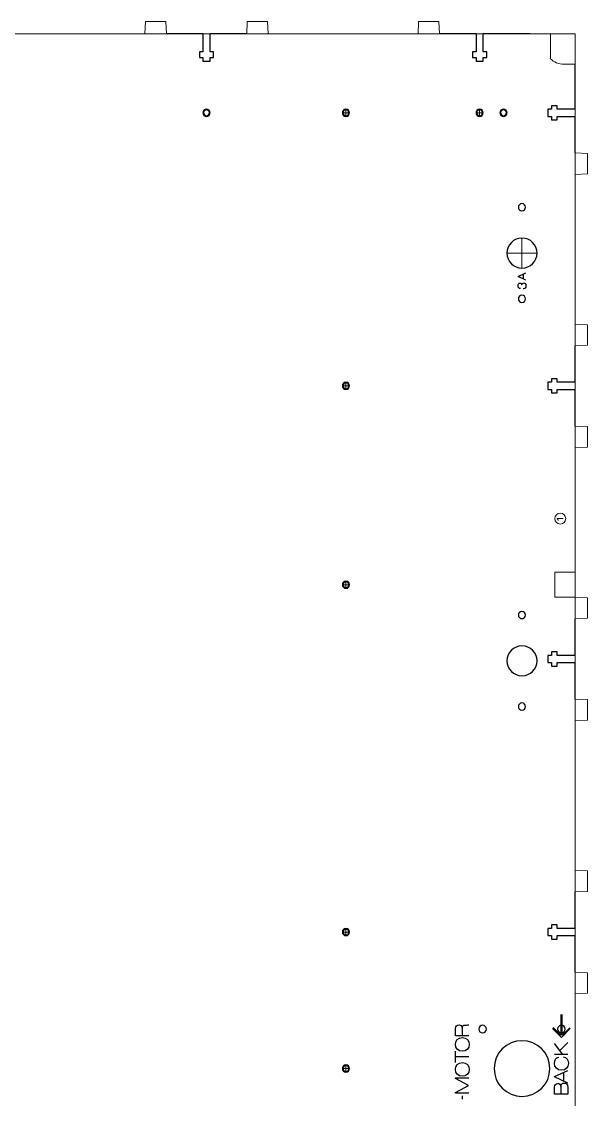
# Model space of a CAD drawing. Header units: millimetres. Extents: x 28 to 1378, y 89 to 912.
# Drawn here: x 644.3 to 866.7, y 488.3 to 912 of the extents above; entities that cross this region are included whole.
import ezdxf

# ---------------------------------------------------------------- set-up
doc = ezdxf.new("R2010")
doc.units = ezdxf.units.MM
for name, color, linetype, true_color in [('CHANGED_PARTS', 3, 'Continuous', 0x00ff00), ('CUTS', 1, 'Continuous', 0xff0000), ('ORIGIONAL_PARTS_THAT_WERE_', 6, 'Continuous', 0xff00ff), ('TEXT', 5, 'Continuous', 0x0000ff)]:
    doc.layers.add(name, color=color, linetype=linetype, true_color=true_color)
for name, color, linetype, lineweight, true_color in [('New Bottom board', 1, 'Continuous', 0, 0xff0000), ('New Bottom Board Text', 5, 'Continuous', 0, 0x0000ff), ('New Right B Arm', 1, 'Continuous', 0, 0xff0000), ('Referance lines', 2, 'Continuous', 0, 0xffff00)]:
    doc.layers.add(name, color=color, linetype=linetype, lineweight=lineweight, true_color=true_color)

msp = doc.modelspace()

# ---------------------------------------------------------------- linework, layer by layer
at = {"layer": 'CHANGED_PARTS'}
for p, q in [((715.58, 907.11), (701.21, 907.11)), ((715.58, 907.11), (715.58, 900.09)), ((718.38, 900.09), (718.38, 907.11)), ((732.78, 907.11), (718.38, 907.11)), ((822.92, 907.11), (808.55, 907.11)), ((822.92, 907.11), (822.92, 900.09)), ((825.72, 900.09), (825.72, 907.11)), ((844.22, 907.11), (825.72, 907.11)), ((715.58, 900.09), (714.18, 900.09)), ((714.18, 900.09), (714.18, 897.89)), ((719.78, 900.09), (718.38, 900.09)), ((719.78, 897.89), (719.78, 900.09)), ((822.92, 900.09), (821.52, 900.09)), ((821.52, 900.09), (821.52, 897.89)), ((827.12, 900.09), (825.72, 900.09)), ((827.12, 897.89), (827.12, 900.09)), ((714.18, 897.89), (715.58, 897.89)), ((715.58, 897.89), (715.58, 896.45)), ((715.58, 896.45), (718.38, 896.45)), ((718.38, 896.45), (718.38, 897.89)), ((718.38, 897.89), (719.78, 897.89)), ((821.52, 897.89), (822.92, 897.89)), ((822.92, 897.89), (822.92, 896.45)), ((822.92, 896.45), (825.72, 896.45)), ((825.72, 896.45), (825.72, 897.89)), ((825.72, 897.89), (827.12, 897.89)), ((861.81, 877.52), (861.81, 895.21)), ((852.59, 877.52), (851.15, 877.52)), ((851.15, 877.52), (851.15, 874.72)), ((852.59, 878.92), (852.59, 877.52)), ((854.79, 878.92), (852.59, 878.92)), ((854.79, 877.52), (854.79, 878.92)), ((861.81, 877.52), (854.79, 877.52)), ((851.15, 874.72), (852.59, 874.72)), ((852.59, 874.72), (852.59, 873.32)), ((852.59, 873.32), (854.79, 873.32)), ((854.79, 873.32), (854.79, 874.72)), ((854.79, 874.72), (861.81, 874.72)), ((861.81, 860.32), (861.81, 874.72)), ((861.81, 770.18), (861.81, 784.56)), ((854.79, 771.58), (852.59, 771.58)), ((852.59, 771.58), (852.59, 770.18)), ((854.79, 770.18), (854.79, 771.58)), ((852.59, 770.18), (851.15, 770.18)), ((851.15, 770.18), (851.15, 767.38)), ((851.15, 767.38), (852.59, 767.38)), ((852.59, 767.38), (852.59, 765.98)), ((861.81, 770.18), (854.79, 770.18)), ((854.79, 765.98), (854.79, 767.38)), ((854.79, 767.38), (861.81, 767.38)), ((861.81, 752.98), (861.81, 767.38)), ((852.59, 765.98), (854.79, 765.98)), ((861.81, 662.84), (861.81, 677.22)), ((852.59, 662.84), (851.15, 662.84)), ((851.15, 662.84), (851.15, 660.04)), ((854.79, 664.24), (852.59, 664.24)), ((852.59, 664.24), (852.59, 662.84)), ((854.79, 662.84), (854.79, 664.24)), ((861.81, 662.84), (854.79, 662.84)), ((851.15, 660.04), (852.59, 660.04)), ((852.59, 660.04), (852.59, 658.64)), ((852.59, 658.64), (854.79, 658.64)), ((854.79, 658.64), (854.79, 660.04)), ((854.79, 660.04), (861.81, 660.04)), ((861.81, 645.64), (861.81, 660.04)), ((861.81, 555.5), (861.81, 569.88)), ((852.59, 555.5), (851.15, 555.5)), ((851.15, 555.5), (851.15, 552.7)), ((854.79, 556.9), (852.59, 556.9)), ((852.59, 556.9), (852.59, 555.5)), ((854.79, 555.5), (854.79, 556.9)), ((861.81, 555.5), (854.79, 555.5)), ((851.15, 552.7), (852.59, 552.7)), ((852.59, 552.7), (852.59, 551.3)), ((852.59, 551.3), (854.79, 551.3)), ((854.79, 551.3), (854.79, 552.7)), ((854.79, 552.7), (861.81, 552.7)), ((861.81, 538.3), (861.81, 552.7))]:
    msp.add_line(p, q, dxfattribs=at)
at = {"layer": 'CHANGED_PARTS', "color": 3, "true_color": 0x00ff00}
for points in [[(716.98, 877.55), (716.2, 877.55), (715.56, 876.91), (715.56, 876.12)], [(718.41, 876.12), (718.41, 876.91), (717.77, 877.55), (716.98, 877.55)], [(771.8, 877.55), (771.01, 877.55), (770.38, 876.91), (770.38, 876.12)], [(773.23, 876.12), (773.23, 876.91), (772.59, 877.55), (771.8, 877.55)], [(824.32, 877.55), (823.54, 877.55), (822.9, 876.91), (822.9, 876.12)], [(825.75, 876.12), (825.75, 876.91), (825.11, 877.55), (824.32, 877.55)], [(833.7, 877.55), (832.92, 877.55), (832.28, 876.91), (832.28, 876.12)], [(835.13, 876.12), (835.13, 876.91), (834.49, 877.55), (833.7, 877.55)], [(715.56, 876.12), (715.56, 875.33), (716.2, 874.7), (716.98, 874.7)], [(716.98, 874.7), (717.77, 874.7), (718.41, 875.33), (718.41, 876.12)], [(770.38, 876.12), (770.38, 875.33), (771.01, 874.7), (771.8, 874.7)], [(771.8, 874.7), (772.59, 874.7), (773.23, 875.33), (773.23, 876.12)], [(822.9, 876.12), (822.9, 875.33), (823.54, 874.7), (824.32, 874.7)], [(824.32, 874.7), (825.11, 874.7), (825.75, 875.33), (825.75, 876.12)], [(832.28, 876.12), (832.28, 875.33), (832.92, 874.7), (833.7, 874.7)], [(833.7, 874.7), (834.49, 874.7), (835.13, 875.33), (835.13, 876.12)], [(840.97, 840.4), (840.18, 840.4), (839.54, 839.76), (839.54, 838.97)], [(839.54, 838.97), (839.54, 838.18), (840.18, 837.55), (840.97, 837.55)], [(842.39, 838.97), (842.39, 839.76), (841.76, 840.4), (840.97, 840.4)], [(840.97, 837.55), (841.76, 837.55), (842.39, 838.18), (842.39, 838.97)], [(840.97, 826.87), (837.71, 826.87), (835.07, 824.23), (835.07, 820.97)], [(846.87, 820.97), (846.87, 824.23), (844.23, 826.87), (840.97, 826.87)], [(835.07, 820.97), (835.07, 817.71), (837.71, 815.07), (840.97, 815.07)], [(840.97, 815.07), (844.23, 815.07), (846.87, 817.71), (846.87, 820.97)], [(840.97, 804.4), (840.18, 804.4), (839.54, 803.76), (839.54, 802.97)], [(839.54, 802.97), (839.54, 802.18), (840.18, 801.55), (840.97, 801.55)], [(842.39, 802.97), (842.39, 803.76), (841.76, 804.4), (840.97, 804.4)], [(840.97, 801.55), (841.76, 801.55), (842.39, 802.18), (842.39, 802.97)], [(771.8, 770.21), (771.01, 770.21), (770.38, 769.57), (770.38, 768.78)], [(770.38, 768.78), (770.38, 767.99), (771.01, 767.36), (771.8, 767.36)], [(773.23, 768.78), (773.23, 769.57), (772.59, 770.21), (771.8, 770.21)], [(771.8, 767.36), (772.59, 767.36), (773.23, 767.99), (773.23, 768.78)], [(771.8, 692.06), (771.01, 692.06), (770.38, 691.42), (770.38, 690.63)], [(770.38, 690.63), (770.38, 689.85), (771.01, 689.21), (771.8, 689.21)], [(773.23, 690.63), (773.23, 691.42), (772.59, 692.06), (771.8, 692.06)], [(771.8, 689.21), (772.59, 689.21), (773.23, 689.85), (773.23, 690.63)], [(840.97, 680.13), (840.18, 680.13), (839.54, 679.49), (839.54, 678.7)], [(839.54, 678.7), (839.54, 677.91), (840.18, 677.28), (840.97, 677.28)], [(842.39, 678.7), (842.39, 679.49), (841.76, 680.13), (840.97, 680.13)], [(840.97, 677.28), (841.76, 677.28), (842.39, 677.91), (842.39, 678.7)], [(840.97, 666.6), (837.71, 666.6), (835.07, 663.96), (835.07, 660.7)], [(846.87, 660.7), (846.87, 663.96), (844.23, 666.6), (840.97, 666.6)], [(835.07, 660.7), (835.07, 657.44), (837.71, 654.8), (840.97, 654.8)], [(840.97, 654.8), (844.23, 654.8), (846.87, 657.44), (846.87, 660.7)], [(840.97, 644.13), (840.18, 644.13), (839.54, 643.49), (839.54, 642.7)], [(842.39, 642.7), (842.39, 643.49), (841.76, 644.13), (840.97, 644.13)], [(839.54, 642.7), (839.54, 641.91), (840.18, 641.28), (840.97, 641.28)], [(840.97, 641.28), (841.76, 641.28), (842.39, 641.91), (842.39, 642.7)], [(771.8, 555.53), (771.01, 555.53), (770.38, 554.89), (770.38, 554.1)], [(773.23, 554.1), (773.23, 554.89), (772.59, 555.53), (771.8, 555.53)], [(770.38, 554.1), (770.38, 553.31), (771.01, 552.68), (771.8, 552.68)], [(771.8, 552.68), (772.59, 552.68), (773.23, 553.31), (773.23, 554.1)], [(771.8, 501.86), (771.01, 501.86), (770.38, 501.22), (770.38, 500.43)], [(770.38, 500.43), (770.38, 499.64), (771.01, 499.01), (771.8, 499.01)], [(773.23, 500.43), (773.23, 501.22), (772.59, 501.86), (771.8, 501.86)], [(771.8, 499.01), (772.59, 499.01), (773.23, 499.64), (773.23, 500.43)]]:
    msp.add_open_spline(points, degree=3, dxfattribs=at)
at = {"layer": 'CUTS', "color": 1, "true_color": 0xff0000}
for points in [[(825.47, 517.43), (824.64, 517.43), (823.97, 516.76), (823.97, 515.93)], [(826.97, 515.93), (826.97, 516.76), (826.3, 517.43), (825.47, 517.43)], [(856.47, 517.43), (855.64, 517.43), (854.97, 516.76), (854.97, 515.93)], [(857.97, 515.93), (857.97, 516.76), (857.3, 517.43), (856.47, 517.43)], [(823.97, 515.93), (823.97, 515.1), (824.64, 514.43), (825.47, 514.43)], [(825.47, 514.43), (826.3, 514.43), (826.97, 515.1), (826.97, 515.93)], [(854.97, 515.93), (854.97, 515.1), (855.64, 514.43), (856.47, 514.43)], [(856.47, 514.43), (857.3, 514.43), (857.97, 515.1), (857.97, 515.93)], [(840.97, 511.38), (834.92, 511.38), (830.02, 506.48), (830.02, 500.43)], [(851.92, 500.43), (851.92, 506.48), (847.02, 511.38), (840.97, 511.38)], [(830.02, 500.43), (830.02, 494.38), (834.92, 489.48), (840.97, 489.48)], [(840.97, 489.48), (847.02, 489.48), (851.92, 494.38), (851.92, 500.43)]]:
    msp.add_open_spline(points, degree=3, dxfattribs=at)
at = {"layer": 'New Bottom board', "color": 1, "true_color": 0xff0000}
for p, q in [((692.77, 907.11), (692.97, 911.98)), ((692.97, 911.98), (701.01, 911.98)), ((701.01, 911.98), (701.21, 907.11)), ((732.78, 907.11), (732.98, 911.98)), ((732.98, 911.98), (741.01, 911.98)), ((741.01, 911.98), (741.21, 907.11)), ((800.11, 907.11), (800.31, 911.98)), ((800.31, 911.98), (808.35, 911.98)), ((808.35, 911.98), (808.55, 907.11)), ((633.87, 907.11), (692.77, 907.11)), ((741.21, 907.11), (800.11, 907.11)), ((845.14, 907.11), (852.23, 907.11)), ((861.81, 860.32), (866.68, 860.12)), ((866.68, 860.12), (866.68, 852.09)), ((866.68, 852.09), (861.81, 851.89)), ((861.81, 851.89), (861.81, 793)), ((861.81, 793), (866.68, 792.8)), ((866.68, 792.8), (866.68, 784.76)), ((866.68, 784.76), (861.81, 784.56)), ((861.81, 752.98), (866.68, 752.78)), ((866.68, 752.78), (866.68, 744.75)), ((866.68, 744.75), (861.81, 744.55)), ((861.81, 685.66), (866.68, 685.46)), ((866.68, 685.46), (866.68, 677.42)), ((866.68, 677.42), (861.81, 677.22)), ((861.81, 645.64), (866.68, 645.44)), ((866.68, 645.44), (866.68, 637.41)), ((866.68, 637.41), (861.81, 637.21)), ((861.81, 637.21), (861.81, 578.32)), ((861.81, 578.32), (866.68, 578.12)), ((866.68, 578.12), (866.68, 570.08)), ((866.68, 570.08), (861.81, 569.88)), ((861.81, 538.3), (866.68, 538.1)), ((866.68, 538.1), (866.68, 530.07)), ((866.68, 530.07), (861.81, 529.87)), ((861.81, 529.87), (861.81, 470.98))]:
    msp.add_line(p, q, dxfattribs=at)
at = {"layer": 'New Bottom board'}
for p, q in [((844.22, 907.11), (852.23, 907.11)), ((852.23, 907.11), (852.23, 897.3)), ((861.81, 895.21), (857.43, 895.21))]:
    msp.add_line(p, q, dxfattribs=at)
at = {"layer": 'New Bottom board', "color": 1, "true_color": 0xff0000}
msp.add_open_spline([(857.43, 895.21), (855.5, 895.22), (853.57, 895.96), (852.09, 897.44)], degree=3, dxfattribs=at)
at = {"layer": 'New Bottom Board Text', "color": 5, "true_color": 0x0000ff}
msp.add_lwpolyline([(854.75, 716.58), (854.75, 716.67), (857.13, 716.67)], dxfattribs=at)
for points in [[(853.9, 716.59), (853.9, 717.76), (854.85, 718.72), (856.02, 718.72)], [(856.02, 714.47), (854.85, 714.47), (853.9, 715.42), (853.9, 716.59)], [(855.2, 715.83), (855.11, 716.2), (854.92, 716.44), (854.75, 716.58)], [(856.02, 718.72), (857.2, 718.72), (858.15, 717.76), (858.15, 716.59)], [(858.15, 716.59), (858.15, 715.42), (857.2, 714.47), (856.02, 714.47)]]:
    msp.add_open_spline(points, degree=3, dxfattribs=at)
at = {"layer": 'New Right B Arm'}
for p, q in [((861.81, 744.55), (861.81, 695.61)), ((861.81, 695.61), (853.92, 695.61)), ((853.92, 695.61), (853.92, 685.66)), ((853.92, 685.66), (861.81, 685.66))]:
    msp.add_line(p, q, dxfattribs=at)
msp.add_open_spline([(854.31, 695.61), (853.92, 695.61), (853.92, 695.61), (853.92, 695.61), (853.92, 695.61)], degree=3, dxfattribs=at)
at = {"layer": 'ORIGIONAL_PARTS_THAT_WERE_', "color": 6, "true_color": 0xff00ff}
for points in [[(716.98, 877.26), (716.35, 877.26), (715.84, 876.75), (715.84, 876.12)], [(718.12, 876.12), (718.12, 876.75), (717.61, 877.26), (716.98, 877.26)], [(771.8, 877.26), (771.17, 877.26), (770.66, 876.75), (770.66, 876.12)], [(772.94, 876.12), (772.94, 876.75), (772.43, 877.26), (771.8, 877.26)], [(824.32, 877.26), (823.69, 877.26), (823.18, 876.75), (823.18, 876.12)], [(825.46, 876.12), (825.46, 876.75), (824.95, 877.26), (824.32, 877.26)], [(833.7, 877.26), (833.07, 877.26), (832.56, 876.75), (832.56, 876.12)], [(834.84, 876.12), (834.84, 876.75), (834.33, 877.26), (833.7, 877.26)], [(715.84, 876.12), (715.84, 875.49), (716.35, 874.98), (716.98, 874.98)], [(716.98, 874.98), (717.61, 874.98), (718.12, 875.49), (718.12, 876.12)], [(770.66, 876.12), (770.66, 875.49), (771.17, 874.98), (771.8, 874.98)], [(771.8, 874.98), (772.43, 874.98), (772.94, 875.49), (772.94, 876.12)], [(823.18, 876.12), (823.18, 875.49), (823.69, 874.98), (824.32, 874.98)], [(824.32, 874.98), (824.95, 874.98), (825.46, 875.49), (825.46, 876.12)], [(832.56, 876.12), (832.56, 875.49), (833.07, 874.98), (833.7, 874.98)], [(833.7, 874.98), (834.33, 874.98), (834.84, 875.49), (834.84, 876.12)], [(771.8, 769.92), (771.17, 769.92), (770.66, 769.41), (770.66, 768.78)], [(770.66, 768.78), (770.66, 768.15), (771.17, 767.64), (771.8, 767.64)], [(772.94, 768.78), (772.94, 769.41), (772.43, 769.92), (771.8, 769.92)], [(771.8, 767.64), (772.43, 767.64), (772.94, 768.15), (772.94, 768.78)], [(771.8, 691.77), (771.17, 691.77), (770.66, 691.26), (770.66, 690.63)], [(770.66, 690.63), (770.66, 690), (771.17, 689.49), (771.8, 689.49)], [(772.94, 690.63), (772.94, 691.26), (772.43, 691.77), (771.8, 691.77)], [(771.8, 689.49), (772.43, 689.49), (772.94, 690), (772.94, 690.63)], [(771.8, 555.24), (771.17, 555.24), (770.66, 554.73), (770.66, 554.1)], [(772.94, 554.1), (772.94, 554.73), (772.43, 555.24), (771.8, 555.24)], [(770.66, 554.1), (770.66, 553.47), (771.17, 552.96), (771.8, 552.96)], [(771.8, 552.96), (772.43, 552.96), (772.94, 553.47), (772.94, 554.1)], [(771.8, 501.57), (771.17, 501.57), (770.66, 501.06), (770.66, 500.43)], [(770.66, 500.43), (770.66, 499.8), (771.17, 499.29), (771.8, 499.29)], [(772.94, 500.43), (772.94, 501.06), (772.43, 501.57), (771.8, 501.57)], [(771.8, 499.29), (772.43, 499.29), (772.94, 499.8), (772.94, 500.43)]]:
    msp.add_open_spline(points, degree=3, dxfattribs=at)
at = {"layer": 'Referance lines'}
for p, q in [((32.47, 907.11), (861.81, 907.11)), ((861.81, 907.11), (861.81, 93.75)), ((771.8, 877.26), (771.8, 874.98)), ((824.32, 877.26), (824.32, 874.98)), ((770.66, 876.12), (772.94, 876.12)), ((823.18, 876.12), (825.46, 876.12)), ((840.97, 826.87), (840.97, 815.07)), ((835.07, 820.97), (846.87, 820.97)), ((770.66, 768.78), (772.94, 768.78)), ((771.8, 769.92), (771.8, 767.64)), ((770.66, 690.63), (772.94, 690.63)), ((771.8, 691.77), (771.8, 689.49)), ((771.8, 555.24), (771.8, 552.96)), ((770.66, 554.1), (772.94, 554.1)), ((770.66, 500.43), (772.94, 500.43)), ((771.8, 501.57), (771.8, 499.29))]:
    msp.add_line(p, q, dxfattribs=at)
at = {"layer": 'TEXT', "color": 5, "true_color": 0x0000ff}
for points in [[(842.48, 810.32), (839.46, 811.71), (839.46, 811.82), (842.48, 813.2)], [(841.48, 812.74), (841.48, 810.77)], [(840.86, 808.47), (840.87, 808.47)], [(856.22, 521.69), (856.22, 513.51), (853.22, 516.51)], [(859.71, 516.5), (856.72, 513.51), (856.72, 521.69)], [(820.04, 513.31), (814.82, 513.31), (814.82, 516.17)], [(817.49, 516.37), (817.5, 516.36)], [(817.5, 516.36), (817.51, 513.31)], [(859.95, 516.13), (856.47, 512.65), (852.99, 516.13)], [(857.02, 505.97), (853.75, 510.26)], [(855.81, 507.55), (858.96, 510.74)], [(814.82, 502.82), (814.82, 507.31)], [(820.04, 505.08), (814.82, 505.08)], [(858.96, 505.97), (853.75, 505.97)], [(820.04, 490.82), (814.82, 490.82), (814.82, 491.06), (819.89, 493.79), (819.89, 493.81), (814.82, 496.53), (814.82, 496.77), (820.04, 496.77)], [(858.96, 494.75), (853.75, 497.14), (853.75, 497.33), (858.96, 499.73)], [(857.24, 498.94), (857.24, 495.53)], [(853.75, 490.36), (853.75, 493.19)], [(858.96, 493), (858.96, 490.36), (853.75, 490.36), (853.75, 490.36)], [(856.23, 493.44), (856.22, 490.36)], [(856.22, 493.44), (856.24, 493.44)], [(817.55, 488.36), (817.55, 489.75)]]:
    msp.add_lwpolyline(points, dxfattribs=at)
for points in [[(839.41, 808.15), (839.41, 808.87), (839.73, 809.17), (840.2, 809.17)], [(840.41, 807.02), (839.8, 807.05), (839.41, 807.32), (839.41, 808.15)], [(840.2, 809.17), (840.49, 809.17), (840.81, 809), (840.86, 808.47)], [(840.87, 808.47), (840.94, 809.05), (841.27, 809.24), (841.67, 809.24)], [(841.54, 806.94), (841.52, 806.94), (841.49, 806.94), (841.45, 806.94)], [(842.53, 808.09), (842.53, 807.31), (842.14, 806.94), (841.54, 806.94)], [(841.67, 809.24), (842, 809.24), (842.53, 809.03), (842.53, 808.09)], [(814.82, 516.17), (814.82, 517.22), (815.32, 517.61), (816.25, 517.61)], [(816.25, 517.61), (816.74, 517.61), (817.44, 517.28), (817.49, 516.37)], [(817.5, 516.36), (817.51, 517.17), (817.88, 517.52), (818.6, 517.52)], [(818.6, 517.52), (818.79, 517.52), (819.82, 517.53), (820.04, 517.63)], [(814.82, 509.93), (814.82, 511.42), (815.82, 512.63), (817.55, 512.63)], [(817.55, 507.23), (815.82, 507.23), (814.82, 508.44), (814.82, 509.93)], [(817.55, 512.63), (819.27, 512.63), (820.27, 511.42), (820.27, 509.93)], [(820.27, 509.93), (820.27, 508.44), (819.27, 507.23), (817.55, 507.23)], [(853.75, 502.46), (853.75, 503.69), (854.25, 504.67), (855.38, 504.95)], [(857.1, 505.07), (858.49, 504.92), (859.19, 503.66), (859.19, 502.46)], [(814.82, 500.12), (814.82, 501.61), (815.82, 502.82), (817.55, 502.82)], [(817.55, 497.42), (815.82, 497.42), (814.82, 498.63), (814.82, 500.12)], [(817.55, 502.82), (819.27, 502.82), (820.27, 501.61), (820.27, 500.12)], [(820.27, 500.12), (820.27, 498.63), (819.27, 497.42), (817.55, 497.42)], [(856.47, 499.76), (854.75, 499.76), (853.75, 500.97), (853.75, 502.46)], [(859.19, 502.46), (859.19, 500.97), (858.19, 499.76), (856.47, 499.76)], [(853.75, 493.19), (853.75, 494.01), (854.19, 494.59), (855.04, 494.59)], [(855.04, 494.59), (855.65, 494.59), (856.24, 494.05), (856.22, 493.44)], [(856.24, 493.44), (856.27, 494.12), (856.63, 494.75), (857.54, 494.75)], [(857.54, 494.75), (858.15, 494.75), (858.96, 494.36), (858.96, 493)]]:
    msp.add_open_spline(points, degree=3, dxfattribs=at)

doc.saveas('drawing.dxf')
